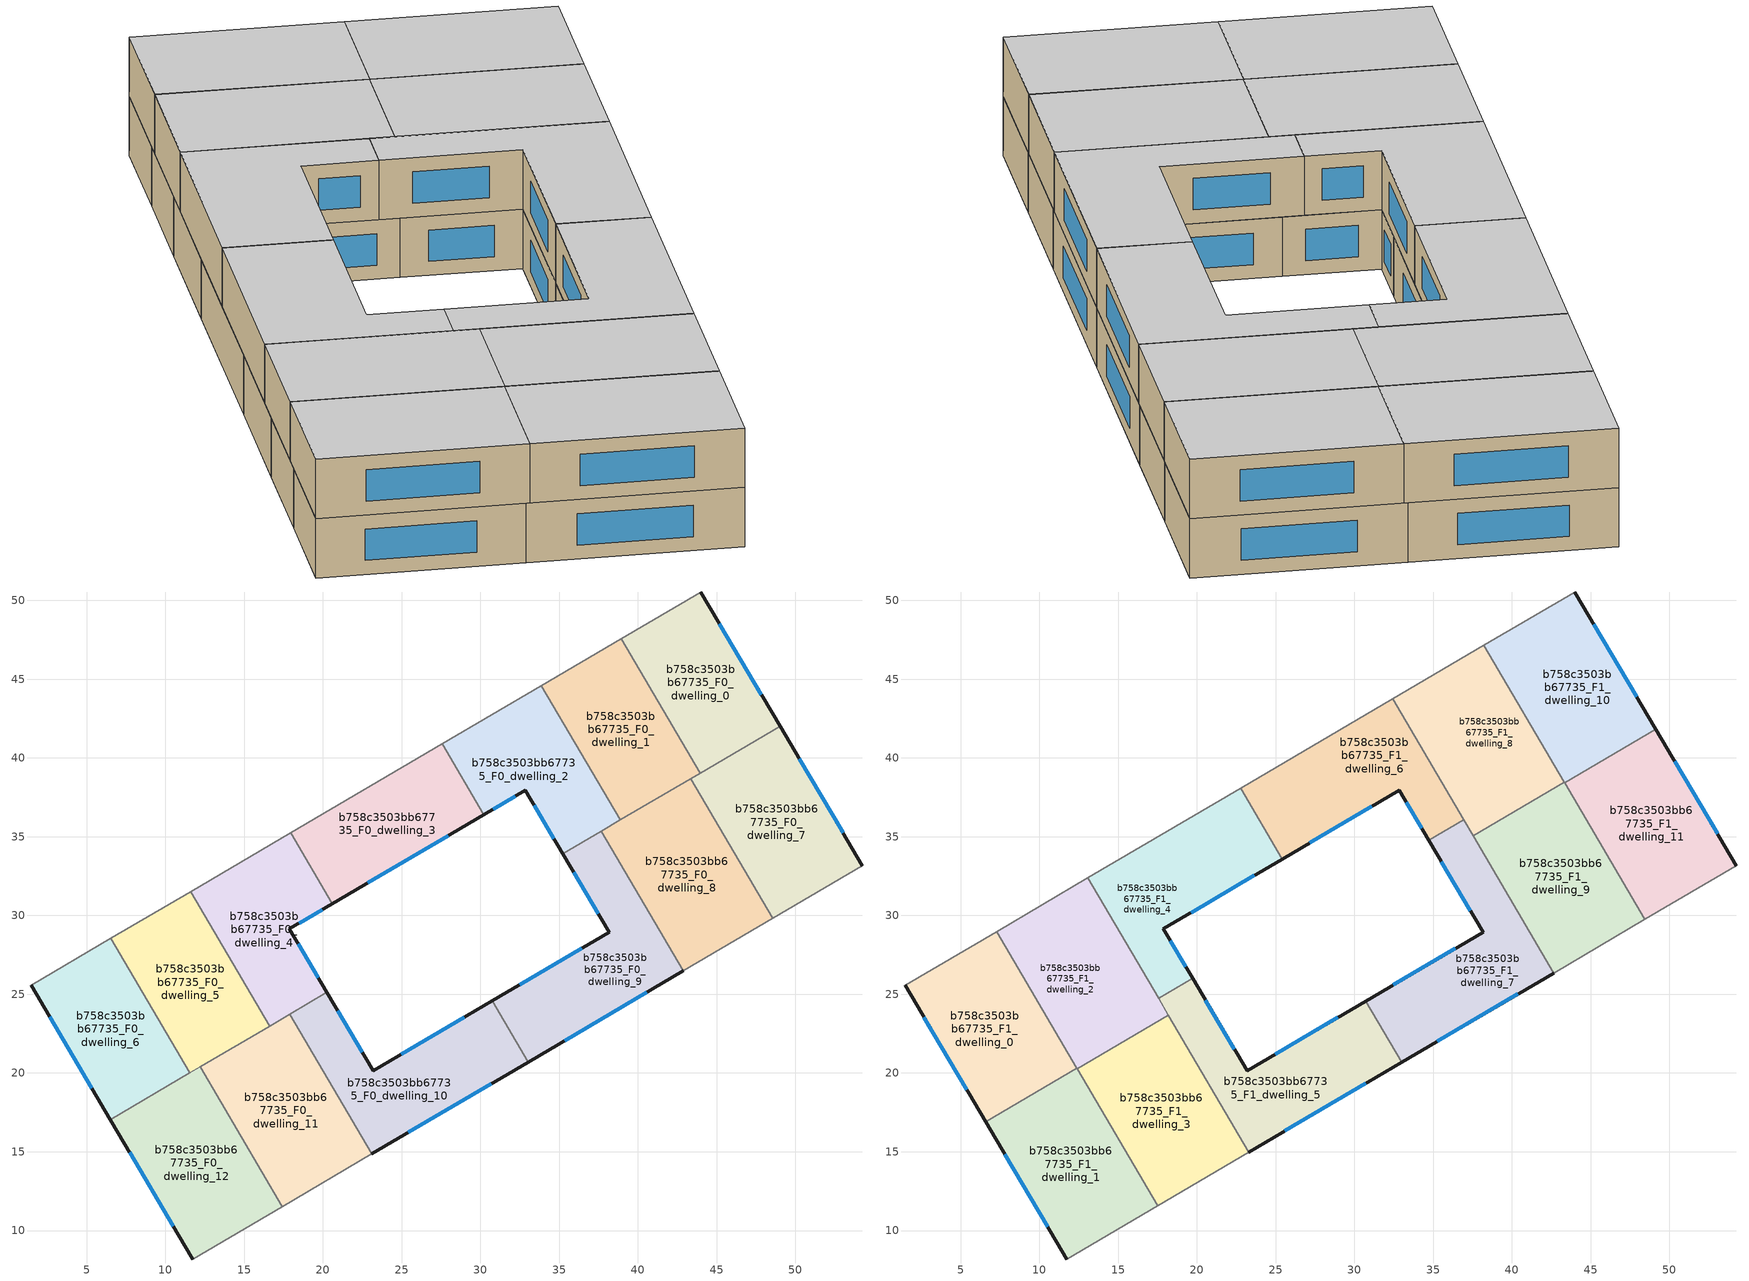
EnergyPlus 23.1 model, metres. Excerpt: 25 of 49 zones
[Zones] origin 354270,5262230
b758c3503bb67735_F0_dwelling_0
 floor ground (EU_floor_Construction): 43.98,50.54 49.02,42.02 43.95,39.04 38.94,47.57 z0
 wall outside (EU_wall_Construction): 49.02,42.02 43.98,50.54 z0:3
 wall to b758c3503bb67735_F0_dwelling_1 (EU_wall_Construction): 38.94,47.57 43.95,39.04 z0:3
 wall adiabatic (EU_wall_Construction): 43.98,50.54 38.94,47.57 z0:3
 wall to b758c3503bb67735_F0_dwelling_7 (EU_wall_Construction): 43.95,39.04 49.02,42.02 z0:3
 window (EU_Window_Construction): 47.84,44.02 45.17,48.53 z0.7:2.3
 ceiling adiabatic (EU_roof_Construction): 49.02,42.02 43.98,50.54 38.94,47.57 43.95,39.04 z3
b758c3503bb67735_F0_dwelling_1
 floor ground (EU_floor_Construction): 38.94,47.57 43.95,39.04 38.89,36.06 33.88,44.6 z0
 wall to b758c3503bb67735_F0_dwelling_2 (EU_wall_Construction): 33.88,44.6 38.89,36.06 z0:3
 wall adiabatic (EU_wall_Construction): 38.94,47.57 33.88,44.6 z0:3
 wall to b758c3503bb67735_F0_dwelling_8 (EU_wall_Construction): 38.89,36.06 43.35,38.68 z0:3
 wall to b758c3503bb67735_F0_dwelling_7 (EU_wall_Construction): 43.35,38.69 43.95,39.04 z0:3
b758c3503bb67735_F0_dwelling_10
 floor ground (EU_floor_Construction): 30.75,24.58 33.03,20.7 23.09,14.86 17.89,23.73 20.25,25.12 23.2,20.14 z0
 wall outside (EU_wall_Construction): 23.09,14.86 33.03,20.7 / 30.75,24.58 23.2,20.14 20.25,25.12 z0:3
 wall to b758c3503bb67735_F0_dwelling_9 (EU_wall_Construction): 33.03,20.7 30.75,24.58 z0:3
 wall to b758c3503bb67735_F0_dwelling_11 (EU_wall_Construction): 17.89,23.73 23.09,14.86 z0:3
 wall to b758c3503bb67735_F0_dwelling_4 (EU_wall_Construction): 20.25,25.12 17.89,23.73 z0:3
 window (EU_Window_Construction): 25.42,16.23 30.69,19.33 / 22.51,21.31 20.94,23.95 / 28.97,23.54 24.97,21.18 z0.7:2.3
b758c3503bb67735_F0_dwelling_11
 floor ground (EU_floor_Construction): 17.89,23.73 23.09,14.86 17.41,11.52 12.2,20.39 z0
 wall to b758c3503bb67735_F0_dwelling_12 (EU_wall_Construction): 12.2,20.39 17.41,11.52 z0:3
 wall adiabatic (EU_wall_Construction): 17.41,11.52 23.09,14.86 z0:3
 wall to b758c3503bb67735_F0_dwelling_5 (EU_wall_Construction): 16.62,22.98 12.2,20.39 z0:3
 wall to b758c3503bb67735_F0_dwelling_4 (EU_wall_Construction): 17.88,23.73 16.62,22.98 z0:3
b758c3503bb67735_F0_dwelling_12
 floor ground (EU_floor_Construction): 12.2,20.39 17.41,11.52 11.74,8.19 6.51,17.04 z0
 wall outside (EU_wall_Construction): 6.51,17.04 11.74,8.19 z0:3
 wall adiabatic (EU_wall_Construction): 11.74,8.19 17.41,11.52 z0:3
 wall to b758c3503bb67735_F0_dwelling_6 (EU_wall_Construction): 11.55,20.01 6.51,17.04 z0:3
 wall to b758c3503bb67735_F0_dwelling_5 (EU_wall_Construction): 12.2,20.39 11.56,20.01 z0:3
 window (EU_Window_Construction): 7.73,14.96 10.51,10.27 z0.7:2.3
 ceiling adiabatic (EU_roof_Construction): 17.41,11.52 12.2,20.39 6.51,17.04 11.74,8.19 z3
b758c3503bb67735_F0_dwelling_2
 floor ground (EU_floor_Construction): 33.88,44.6 38.89,36.06 35.22,33.91 32.84,37.95 30.2,36.39 27.56,40.89 z0
 wall outside (EU_wall_Construction): 30.2,36.39 32.84,37.95 35.22,33.91 z0:3
 wall adiabatic (EU_wall_Construction): 33.88,44.6 27.56,40.89 z0:3
 wall to b758c3503bb67735_F0_dwelling_3 (EU_wall_Construction): 27.56,40.89 30.2,36.39 z0:3
 wall to b758c3503bb67735_F0_dwelling_9 (EU_wall_Construction): 35.22,33.91 37.67,35.35 z0:3
 wall to b758c3503bb67735_F0_dwelling_8 (EU_wall_Construction): 37.67,35.35 38.89,36.06 z0:3
 window (EU_Window_Construction): 33.4,37 34.67,34.86 / 30.82,36.76 32.22,37.58 z0.7:2.3
b758c3503bb67735_F0_dwelling_3
 floor ground (EU_floor_Construction): 27.56,40.89 30.2,36.39 20.59,30.75 17.95,35.24 z0
 wall outside (EU_wall_Construction): 20.59,30.75 30.2,36.39 z0:3
 wall to b758c3503bb67735_F0_dwelling_4 (EU_wall_Construction): 17.95,35.24 20.59,30.75 z0:3
 wall adiabatic (EU_wall_Construction): 27.56,40.89 17.95,35.24 z0:3
 window (EU_Window_Construction): 22.85,32.07 27.94,35.07 z0.7:2.3
b758c3503bb67735_F0_dwelling_4
 floor ground (EU_floor_Construction): 17.95,35.24 20.59,30.75 17.87,29.14 20.25,25.12 16.62,22.98 11.6,31.51 z0
 wall outside (EU_wall_Construction): 20.25,25.12 17.87,29.14 20.59,30.75 z0:3
 wall to b758c3503bb67735_F0_dwelling_5 (EU_wall_Construction): 11.6,31.51 16.62,22.98 z0:3
 wall adiabatic (EU_wall_Construction): 17.95,35.24 11.6,31.51 z0:3
 window (EU_Window_Construction): 19.69,26.06 18.43,28.2 / 18.51,29.52 19.95,30.37 z0.7:2.3
b758c3503bb67735_F0_dwelling_5
 floor ground (EU_floor_Construction): 11.6,31.51 16.62,22.98 11.55,20.01 6.54,28.54 z0
 wall to b758c3503bb67735_F0_dwelling_6 (EU_wall_Construction): 6.54,28.54 11.55,20.01 z0:3
 wall adiabatic (EU_wall_Construction): 11.6,31.51 6.54,28.54 z0:3
b758c3503bb67735_F0_dwelling_6
 floor ground (EU_floor_Construction): 6.54,28.54 11.55,20.01 6.51,17.04 1.47,25.56 z0
 wall outside (EU_wall_Construction): 1.47,25.56 6.51,17.04 z0:3
 wall adiabatic (EU_wall_Construction): 6.54,28.54 1.47,25.56 z0:3
 window (EU_Window_Construction): 2.65,23.56 5.32,19.04 z0.7:2.3
b758c3503bb67735_F0_dwelling_7
 floor ground (EU_floor_Construction): 49.02,42.02 54.25,33.17 48.56,29.82 43.35,38.68 z0
 wall outside (EU_wall_Construction): 54.25,33.17 49.02,42.02 z0:3
 wall to b758c3503bb67735_F0_dwelling_8 (EU_wall_Construction): 43.35,38.68 48.56,29.82 z0:3
 wall adiabatic (EU_wall_Construction): 48.56,29.82 54.25,33.17 z0:3
 window (EU_Window_Construction): 53.02,35.24 50.25,39.94 z0.7:2.3
b758c3503bb67735_F0_dwelling_8
 floor ground (EU_floor_Construction): 43.35,38.68 48.56,29.82 42.88,26.48 37.67,35.35 z0
 wall to b758c3503bb67735_F0_dwelling_9 (EU_wall_Construction): 37.67,35.35 42.88,26.48 z0:3
 wall adiabatic (EU_wall_Construction): 42.88,26.48 48.56,29.82 z0:3
 ceiling adiabatic (EU_roof_Construction): 43.46,38.5 43.35,38.68 43.23,38.61 43.34,38.43 z3
b758c3503bb67735_F0_dwelling_9
 floor ground (EU_floor_Construction): 37.67,35.35 42.88,26.48 33.03,20.7 30.75,24.58 38.16,28.94 35.22,33.91 z0
 wall outside (EU_wall_Construction): 33.03,20.7 42.88,26.48 / 35.22,33.91 38.16,28.94 30.75,24.58 z0:3
 window (EU_Window_Construction): 35.34,22.05 40.56,25.12 / 36.42,27.92 32.49,25.6 / 35.92,32.75 37.47,30.11 z0.7:2.3
b758c3503bb67735_F1_dwelling_0
 floor to b758c3503bb67735_F0_dwelling_6 (EU_floor_Construction): 6.54,28.54 11.55,20.01 6.51,17.04 1.47,25.56 z3
 floor to b758c3503bb67735_F0_dwelling_5 (EU_floor_Construction): 7.29,28.98 12.3,20.44 11.55,20.01 6.54,28.54 z3
 floor adiabatic (EU_floor_Construction): 12.2,20.39 12.29,20.24 6.59,16.89 6.51,17.04 z3
 floor to b758c3503bb67735_F0_dwelling_11 (EU_floor_Construction): 12.3,20.44 12.39,20.3 12.29,20.24 12.2,20.39 z3
 wall outside (EU_wall_Construction): 1.47,25.56 6.59,16.89 z3:6
 wall to b758c3503bb67735_F1_dwelling_1 (EU_wall_Construction): 6.59,16.89 12.39,20.3 z3:6
 wall adiabatic (EU_wall_Construction): 7.29,28.98 1.47,25.56 z3:6
 wall to b758c3503bb67735_F1_dwelling_2 (EU_wall_Construction): 12.39,20.3 7.29,28.98 z3:6
 window (EU_Window_Construction): 2.67,23.53 5.39,18.93 z3.7:5.3
 ceiling to b758c3503bb67735_F2_dwelling_0 (EU_floor_Construction): 12.39,20.3 7.29,28.98 1.47,25.56 6.59,16.89 z6
b758c3503bb67735_F1_dwelling_1
 floor adiabatic (EU_floor_Construction): 12.29,20.24 17.41,11.52 11.74,8.19 6.59,16.89 z3
 floor to b758c3503bb67735_F0_dwelling_11 (EU_floor_Construction): 12.39,20.3 17.51,11.58 17.41,11.52 12.29,20.24 z3
 wall outside (EU_wall_Construction): 6.59,16.89 11.74,8.19 z3:6
 wall adiabatic (EU_wall_Construction): 11.74,8.19 17.51,11.58 z3:6
 wall to b758c3503bb67735_F1_dwelling_3 (EU_wall_Construction): 17.51,11.58 12.4,20.28 z3:6
 wall to b758c3503bb67735_F1_dwelling_2 (EU_wall_Construction): 12.4,20.28 12.39,20.3 z3:6
 window (EU_Window_Construction): 7.8,14.85 10.53,10.24 z3.7:5.3
 ceiling to b758c3503bb67735_F2_dwelling_1 (EU_floor_Construction): 17.51,11.58 12.39,20.3 6.59,16.89 11.74,8.19 z6
b758c3503bb67735_F1_dwelling_10
 floor to b758c3503bb67735_F0_dwelling_1 (EU_floor_Construction): 38.94,47.57 43.95,39.04 43.23,38.61 38.22,47.15 z3
 floor to b758c3503bb67735_F0_dwelling_7 (EU_floor_Construction): 49.02,42.02 49.13,41.83 43.46,38.5 43.35,38.68 z3
 floor adiabatic (EU_floor_Construction): 43.98,50.54 49.02,42.02 43.35,38.68 43.46,38.5 43.34,38.43 43.23,38.61 43.95,39.04 38.94,47.57 z3
 wall outside (EU_wall_Construction): 49.13,41.83 43.98,50.54 z3:6
 wall adiabatic (EU_wall_Construction): 43.98,50.54 38.22,47.15 z3:6
 wall to b758c3503bb67735_F1_dwelling_11 (EU_wall_Construction): 43.34,38.43 49.13,41.83 z3:6
 wall to b758c3503bb67735_F1_dwelling_8 (EU_wall_Construction): 38.22,47.15 43.33,38.45 z3:6
 wall to b758c3503bb67735_F1_dwelling_9 (EU_wall_Construction): 43.33,38.45 43.34,38.43 z3:6
 window (EU_Window_Construction): 47.92,43.88 45.19,48.49 z3.7:5.3
 ceiling to b758c3503bb67735_F2_dwelling_10 (EU_floor_Construction): 49.13,41.83 43.98,50.54 38.22,47.15 43.34,38.43 z6
b758c3503bb67735_F1_dwelling_11
 floor to b758c3503bb67735_F0_dwelling_7 (EU_floor_Construction): 49.13,41.83 54.25,33.17 48.56,29.82 43.46,38.5 z3
 floor to b758c3503bb67735_F0_dwelling_8 (EU_floor_Construction): 43.46,38.5 48.56,29.82 48.44,29.75 43.34,38.43 z3
 wall outside (EU_wall_Construction): 54.25,33.17 49.13,41.83 z3:6
 wall adiabatic (EU_wall_Construction): 48.44,29.75 54.25,33.17 z3:6
 wall to b758c3503bb67735_F1_dwelling_9 (EU_wall_Construction): 43.34,38.43 48.44,29.75 z3:6
 window (EU_Window_Construction): 53.05,35.2 50.33,39.8 z3.7:5.3
 ceiling to b758c3503bb67735_F2_dwelling_11 (EU_floor_Construction): 54.25,33.17 49.13,41.83 43.34,38.43 48.44,29.75 z6
b758c3503bb67735_F1_dwelling_2
 floor to b758c3503bb67735_F0_dwelling_5 (EU_floor_Construction): 11.6,31.51 16.62,22.98 12.3,20.44 7.29,28.98 z3
 floor to b758c3503bb67735_F0_dwelling_11 (EU_floor_Construction): 17.89,23.73 17.98,23.56 12.4,20.28 12.3,20.44 z3
 floor to b758c3503bb67735_F0_dwelling_10 (EU_floor_Construction): 18.09,23.85 18.19,23.68 17.98,23.56 17.89,23.73 z3
 floor to b758c3503bb67735_F0_dwelling_4 (EU_floor_Construction): 13.08,32.38 18.09,23.85 16.62,22.98 11.6,31.51 z3
 wall to b758c3503bb67735_F1_dwelling_3 (EU_wall_Construction): 12.4,20.28 18.19,23.68 z3:6
 wall adiabatic (EU_wall_Construction): 13.08,32.38 7.29,28.98 z3:6
 wall to b758c3503bb67735_F1_dwelling_4 (EU_wall_Construction): 17.57,24.74 13.08,32.38 z3:6
 wall to b758c3503bb67735_F1_dwelling_5 (EU_wall_Construction): 18.19,23.68 17.57,24.74 z3:6
 ceiling to b758c3503bb67735_F2_dwelling_2 (EU_floor_Construction): 18.19,23.68 13.08,32.38 7.29,28.98 12.4,20.28 z6
b758c3503bb67735_F1_dwelling_3
 floor to b758c3503bb67735_F0_dwelling_11 (EU_floor_Construction): 17.98,23.56 23.09,14.86 17.51,11.58 12.4,20.28 z3
 floor to b758c3503bb67735_F0_dwelling_10 (EU_floor_Construction): 18.19,23.68 23.3,14.98 23.09,14.86 17.98,23.56 z3
 wall adiabatic (EU_wall_Construction): 17.51,11.58 23.3,14.98 z3:6
 wall to b758c3503bb67735_F1_dwelling_5 (EU_wall_Construction): 23.3,14.98 18.19,23.68 z3:6
 ceiling to b758c3503bb67735_F2_dwelling_3 (EU_floor_Construction): 23.3,14.98 18.19,23.68 12.4,20.28 17.51,11.58 z6
b758c3503bb67735_F1_dwelling_4
 floor to b758c3503bb67735_F0_dwelling_3 (EU_floor_Construction): 22.78,38.08 25.42,33.58 20.59,30.75 17.95,35.24 z3
 floor to b758c3503bb67735_F0_dwelling_4 (EU_floor_Construction): 17.95,35.24 20.59,30.75 17.87,29.14 19.72,26.01 17.57,24.74 13.08,32.38 z3
 wall outside (EU_wall_Construction): 19.72,26.01 17.87,29.14 25.42,33.58 z3:6
 wall to b758c3503bb67735_F1_dwelling_5 (EU_wall_Construction): 17.57,24.74 19.72,26.01 z3:6
 wall adiabatic (EU_wall_Construction): 22.78,38.08 13.08,32.38 z3:6
 wall to b758c3503bb67735_F1_dwelling_6 (EU_wall_Construction): 25.42,33.58 22.78,38.08 z3:6
 window (EU_Window_Construction): 19.64,30.19 23.65,32.54 / 19.29,26.74 18.3,28.41 z3.7:5.3
 ceiling to b758c3503bb67735_F2_dwelling_4 (EU_floor_Construction): 19.72,26.01 17.87,29.14 25.42,33.58 22.78,38.08 13.08,32.38 17.57,24.74 z6
b758c3503bb67735_F1_dwelling_5
 floor to b758c3503bb67735_F0_dwelling_10 (EU_floor_Construction): 30.72,24.56 33,20.68 23.3,14.98 18.09,23.85 20.25,25.12 23.2,20.14 z3
 floor to b758c3503bb67735_F0_dwelling_4 (EU_floor_Construction): 19.72,26.01 20.25,25.12 18.09,23.85 17.57,24.74 z3
 wall outside (EU_wall_Construction): 30.72,24.56 23.2,20.14 19.72,26.01 / 23.3,14.98 33,20.68 z3:6
 wall to b758c3503bb67735_F1_dwelling_7 (EU_wall_Construction): 33,20.68 30.72,24.56 z3:6
 window (EU_Window_Construction): 28.95,23.52 24.96,21.18 / 25.58,16.32 30.72,19.34 / 22.38,21.52 20.54,24.63 z3.7:5.3
 ceiling to b758c3503bb67735_F2_dwelling_5 (EU_floor_Construction): 33,20.68 30.72,24.56 23.2,20.14 19.72,26.01 17.57,24.74 23.3,14.98 z6
b758c3503bb67735_F1_dwelling_6
 floor to b758c3503bb67735_F0_dwelling_2 (EU_floor_Construction): 32.43,43.74 36.93,36.08 34.71,34.78 32.84,37.95 30.2,36.39 27.56,40.89 z3
 floor to b758c3503bb67735_F0_dwelling_3 (EU_floor_Construction): 27.56,40.89 30.2,36.39 25.42,33.58 22.78,38.08 z3
 wall outside (EU_wall_Construction): 25.42,33.58 32.84,37.95 34.71,34.78 z3:6
 wall adiabatic (EU_wall_Construction): 32.43,43.75 22.78,38.08 z3:6
 wall to b758c3503bb67735_F1_dwelling_7 (EU_wall_Construction): 34.71,34.78 36.93,36.08 z3:6
 wall to b758c3503bb67735_F1_dwelling_8 (EU_wall_Construction): 36.93,36.08 32.43,43.75 z3:6
 window (EU_Window_Construction): 33.28,37.2 34.27,35.52 / 27.16,34.61 31.1,36.92 z3.7:5.3
 ceiling to b758c3503bb67735_F2_dwelling_6 (EU_floor_Construction): 36.93,36.08 32.43,43.75 22.78,38.08 25.42,33.58 32.84,37.95 34.71,34.78 z6
b758c3503bb67735_F1_dwelling_7
 floor to b758c3503bb67735_F0_dwelling_9 (EU_floor_Construction): 37.44,35.21 42.65,26.35 33.03,20.7 30.75,24.58 38.16,28.94 35.23,33.91 z3
 floor to b758c3503bb67735_F0_dwelling_10 (EU_floor_Construction): 30.75,24.58 33.03,20.7 33,20.68 30.72,24.56 z3
 floor to b758c3503bb67735_F0_dwelling_2 (EU_floor_Construction): 36.93,36.08 37.44,35.21 35.23,33.91 34.71,34.78 z3
 wall outside (EU_wall_Construction): 33,20.68 42.65,26.35 / 34.71,34.78 38.16,28.94 30.72,24.56 z3:6
 wall to b758c3503bb67735_F1_dwelling_9 (EU_wall_Construction): 42.65,26.35 37.54,35.05 z3:6
 wall to b758c3503bb67735_F1_dwelling_8 (EU_wall_Construction): 37.53,35.05 36.93,36.08 z3:6
 window (EU_Window_Construction): 35.26,22.01 40.38,25.02 / 36.42,27.91 32.47,25.59 / 35.52,33.41 37.35,30.31 z3.7:5.3
 ceiling to b758c3503bb67735_F2_dwelling_7 (EU_floor_Construction): 42.65,26.35 36.93,36.08 34.71,34.78 38.16,28.94 30.72,24.56 33,20.68 z6
b758c3503bb67735_F1_dwelling_8
 floor to b758c3503bb67735_F0_dwelling_1 (EU_floor_Construction): 38.22,47.15 43.23,38.61 38.89,36.06 33.88,44.6 z3
 floor to b758c3503bb67735_F0_dwelling_2 (EU_floor_Construction): 33.88,44.6 38.89,36.06 37.44,35.21 32.43,43.74 z3
 floor to b758c3503bb67735_F0_dwelling_8 (EU_floor_Construction): 43.23,38.61 43.33,38.45 37.77,35.18 37.67,35.35 z3
 floor to b758c3503bb67735_F0_dwelling_9 (EU_floor_Construction): 37.67,35.35 37.77,35.18 37.54,35.05 37.44,35.21 z3
 wall to b758c3503bb67735_F1_dwelling_9 (EU_wall_Construction): 37.53,35.05 43.33,38.45 z3:6
 wall adiabatic (EU_wall_Construction): 38.22,47.15 32.43,43.75 z3:6
 ceiling to b758c3503bb67735_F2_dwelling_8 (EU_floor_Construction): 43.33,38.45 38.22,47.15 32.43,43.75 37.53,35.05 z6
b758c3503bb67735_F1_dwelling_9
 floor to b758c3503bb67735_F0_dwelling_8 (EU_floor_Construction): 43.33,38.45 48.44,29.75 42.87,26.48 37.77,35.18 z3
 floor to b758c3503bb67735_F0_dwelling_9 (EU_floor_Construction): 37.77,35.18 42.87,26.48 42.65,26.35 37.54,35.05 z3
 wall adiabatic (EU_wall_Construction): 42.65,26.35 48.44,29.75 z3:6
 ceiling to b758c3503bb67735_F2_dwelling_9 (EU_floor_Construction): 48.44,29.75 43.33,38.45 37.53,35.05 42.65,26.35 z6
[Building]
EU S2 Campaign: North Axis=0; Terrain=City; Solar Distribution=FullExterior
[Site:Location]
Budapest.Ferenc.Liszt.Intl.AP: Latitude=47.437; Longitude=19.256; Time Zone=1; Elevation=185
[SizingPeriod:WeatherFileDays]
AnnualSizingPeriod: Begin Month=1; Begin Day of Month=1; End Month=12; End Day of Month=31; Day of Week for Start Day=Monday; Use Weather File Daylight Saving Period=No; Use Weather File Rain and Snow Indicators=No
[MATERIAL]
EU_InternalMass_Material: Roughness=MediumRough; Thickness=0.1; Conductivity=1; Density=1800; Specific Heat=900; Thermal Absorptance=0.9; Solar Absorptance=0.7; Visible Absorptance=0.7
[MATERIAL:NOMASS] Roughness=MediumRough; Thermal Absorptance=0.9; Solar Absorptance=0.7; Visible Absorptance=0.7
Name | Thermal Resistance
EU_wall_NoMass | 0.832559
EU_roof_NoMass | 1.39638
EU_floor_NoMass | 0.872794
[WINDOWMATERIAL:SIMPLEGLAZINGSYSTEM]
EU_Window_SimpleGlazing: UFactor=2.79869; Solar Heat Gain Coefficient=0.75; Visible Transmittance=0.75
[CONSTRUCTION]
EU_wall_Construction: EU_wall_NoMass
EU_roof_Construction: EU_roof_NoMass
EU_floor_Construction: EU_floor_NoMass
EU_Window_Construction: EU_Window_SimpleGlazing
EU_InternalMass_Construction: EU_InternalMass_Material
[ZONE] Type=1; Multiplier=1; Ceiling Height=autocalculate; Floor Area=autocalculate; Part of Total Floor Area=Yes
Name | Volume
b758c3503bb67735_F0_dwelling_0; b758c3503bb67735_F0_dwelling_1; b758c3503bb67735_F0_dwelling_3 | 174.259
b758c3503bb67735_F1_dwelling_0; b758c3503bb67735_F0_dwelling_10; b758c3503bb67735_F1_dwelling_10; b758c3503bb67735_F1_dwelling_11; b758c3503bb67735_F0_dwelling_12; b758c3503bb67735_F0_dwelling_7 | 203.293
b758c3503bb67735_F1_dwelling_1 | 203.285
b758c3503bb67735_F0_dwelling_11; b758c3503bb67735_F1_dwelling_6 | 203.282
b758c3503bb67735_F0_dwelling_2 | 174.264
b758c3503bb67735_F1_dwelling_2 | 203.307
b758c3503bb67735_F1_dwelling_3; b758c3503bb67735_F1_dwelling_9 | 203.306
b758c3503bb67735_F0_dwelling_4 | 174.235
b758c3503bb67735_F1_dwelling_4 | 203.283
b758c3503bb67735_F0_dwelling_5 | 174.284
b758c3503bb67735_F1_dwelling_5 | 203.289
b758c3503bb67735_F0_dwelling_6 | 174.244
b758c3503bb67735_F1_dwelling_7 | 203.268
b758c3503bb67735_F0_dwelling_8 | 203.274
b758c3503bb67735_F1_dwelling_8 | 203.288
b758c3503bb67735_F0_dwelling_9 | 203.305
[INTERNALMASS] Construction=EU_InternalMass_Construction
Name | Zone or ZoneList | Surface Area
b758c3503bb67735_F0_dwelling_0_EU_InternalMass | b758c3503bb67735_F0_dwelling_0 | 58.0864
b758c3503bb67735_F0_dwelling_1_EU_InternalMass | b758c3503bb67735_F0_dwelling_1 | 58.0862
b758c3503bb67735_F0_dwelling_2_EU_InternalMass | b758c3503bb67735_F0_dwelling_2 | 58.088
b758c3503bb67735_F0_dwelling_3_EU_InternalMass | b758c3503bb67735_F0_dwelling_3 | 58.0863
b758c3503bb67735_F0_dwelling_4_EU_InternalMass | b758c3503bb67735_F0_dwelling_4 | 58.0784
b758c3503bb67735_F0_dwelling_5_EU_InternalMass | b758c3503bb67735_F0_dwelling_5 | 58.0947
b758c3503bb67735_F0_dwelling_6_EU_InternalMass | b758c3503bb67735_F0_dwelling_6 | 58.0814
b758c3503bb67735_F0_dwelling_7_EU_InternalMass | b758c3503bb67735_F0_dwelling_7 | 67.7644
b758c3503bb67735_F0_dwelling_8_EU_InternalMass | b758c3503bb67735_F0_dwelling_8 | 67.758
b758c3503bb67735_F0_dwelling_9_EU_InternalMass | b758c3503bb67735_F0_dwelling_9 | 67.7682
b758c3503bb67735_F0_dwelling_10_EU_InternalMass | b758c3503bb67735_F0_dwelling_10 | 67.7645
b758c3503bb67735_F0_dwelling_11_EU_InternalMass | b758c3503bb67735_F0_dwelling_11 | 67.7608
b758c3503bb67735_F0_dwelling_12_EU_InternalMass | b758c3503bb67735_F0_dwelling_12 | 67.7644
b758c3503bb67735_F1_dwelling_0_EU_InternalMass | b758c3503bb67735_F1_dwelling_0 | 67.7643
b758c3503bb67735_F1_dwelling_1_EU_InternalMass | b758c3503bb67735_F1_dwelling_1 | 67.7616
b758c3503bb67735_F1_dwelling_2_EU_InternalMass | b758c3503bb67735_F1_dwelling_2 | 67.7688
b758c3503bb67735_F1_dwelling_3_EU_InternalMass | b758c3503bb67735_F1_dwelling_3 | 67.7688
b758c3503bb67735_F1_dwelling_4_EU_InternalMass | b758c3503bb67735_F1_dwelling_4 | 67.761
b758c3503bb67735_F1_dwelling_5_EU_InternalMass | b758c3503bb67735_F1_dwelling_5 | 67.7631
b758c3503bb67735_F1_dwelling_6_EU_InternalMass | b758c3503bb67735_F1_dwelling_6 | 67.7606
b758c3503bb67735_F1_dwelling_7_EU_InternalMass | b758c3503bb67735_F1_dwelling_7 | 67.7561
b758c3503bb67735_F1_dwelling_8_EU_InternalMass | b758c3503bb67735_F1_dwelling_8 | 67.7628
b758c3503bb67735_F1_dwelling_9_EU_InternalMass | b758c3503bb67735_F1_dwelling_9 | 67.7688
b758c3503bb67735_F1_dwelling_10_EU_InternalMass | b758c3503bb67735_F1_dwelling_10 | 67.7643
b758c3503bb67735_F1_dwelling_11_EU_InternalMass | b758c3503bb67735_F1_dwelling_11 | 67.7647
[OTHEREQUIPMENT] Fuel Type=Electricity; Design Level Calculation Method=Watts/Area; Power per Zone Floor Area=1; Fraction Latent=0; Fraction Radiant=0; Fraction Lost=0; Carbon Dioxide Generation Rate=0; EndUse Subcategory=EU_Step8_InternalGains
Name | Zone or ZoneList or Space or SpaceList | Schedule
EU_Step8_InternalGain_b758c3503bb67735_F0_dwelling_0_f000 | b758c3503bb67735_F0_dwelling_0 | EU_Step8_GainSchedule_b758c3503bb67735_F0_dwelling_0_f000
EU_Step8_InternalGain_b758c3503bb67735_F0_dwelling_1_f000 | b758c3503bb67735_F0_dwelling_1 | EU_Step8_GainSchedule_b758c3503bb67735_F0_dwelling_1_f000
EU_Step8_InternalGain_b758c3503bb67735_F0_dwelling_2_f000 | b758c3503bb67735_F0_dwelling_2 | EU_Step8_GainSchedule_b758c3503bb67735_F0_dwelling_2_f000
EU_Step8_InternalGain_b758c3503bb67735_F0_dwelling_3_f000 | b758c3503bb67735_F0_dwelling_3 | EU_Step8_GainSchedule_b758c3503bb67735_F0_dwelling_3_f000
EU_Step8_InternalGain_b758c3503bb67735_F0_dwelling_4_f000 | b758c3503bb67735_F0_dwelling_4 | EU_Step8_GainSchedule_b758c3503bb67735_F0_dwelling_4_f000
EU_Step8_InternalGain_b758c3503bb67735_F0_dwelling_5_f000 | b758c3503bb67735_F0_dwelling_5 | EU_Step8_GainSchedule_b758c3503bb67735_F0_dwelling_5_f000
EU_Step8_InternalGain_b758c3503bb67735_F0_dwelling_6_f000 | b758c3503bb67735_F0_dwelling_6 | EU_Step8_GainSchedule_b758c3503bb67735_F0_dwelling_6_f000
EU_Step8_InternalGain_b758c3503bb67735_F0_dwelling_7_f000 | b758c3503bb67735_F0_dwelling_7 | EU_Step8_GainSchedule_b758c3503bb67735_F0_dwelling_7_f000
EU_Step8_InternalGain_b758c3503bb67735_F0_dwelling_8_f000 | b758c3503bb67735_F0_dwelling_8 | EU_Step8_GainSchedule_b758c3503bb67735_F0_dwelling_8_f000
EU_Step8_InternalGain_b758c3503bb67735_F0_dwelling_9_f000 | b758c3503bb67735_F0_dwelling_9 | EU_Step8_GainSchedule_b758c3503bb67735_F0_dwelling_9_f000
EU_Step8_InternalGain_b758c3503bb67735_F0_dwelling_10_f000 | b758c3503bb67735_F0_dwelling_10 | EU_Step8_GainSchedule_b758c3503bb67735_F0_dwelling_10_f000
EU_Step8_InternalGain_b758c3503bb67735_F0_dwelling_11_f000 | b758c3503bb67735_F0_dwelling_11 | EU_Step8_GainSchedule_b758c3503bb67735_F0_dwelling_11_f000
EU_Step8_InternalGain_b758c3503bb67735_F0_dwelling_12_f000 | b758c3503bb67735_F0_dwelling_12 | EU_Step8_GainSchedule_b758c3503bb67735_F0_dwelling_12_f000
EU_Step8_InternalGain_b758c3503bb67735_F1_dwelling_0_f000 | b758c3503bb67735_F1_dwelling_0 | EU_Step8_GainSchedule_b758c3503bb67735_F1_dwelling_0_f000
EU_Step8_InternalGain_b758c3503bb67735_F1_dwelling_1_f000 | b758c3503bb67735_F1_dwelling_1 | EU_Step8_GainSchedule_b758c3503bb67735_F1_dwelling_1_f000
EU_Step8_InternalGain_b758c3503bb67735_F1_dwelling_2_f000 | b758c3503bb67735_F1_dwelling_2 | EU_Step8_GainSchedule_b758c3503bb67735_F1_dwelling_2_f000
EU_Step8_InternalGain_b758c3503bb67735_F1_dwelling_3_f000 | b758c3503bb67735_F1_dwelling_3 | EU_Step8_GainSchedule_b758c3503bb67735_F1_dwelling_3_f000
EU_Step8_InternalGain_b758c3503bb67735_F1_dwelling_4_f000 | b758c3503bb67735_F1_dwelling_4 | EU_Step8_GainSchedule_b758c3503bb67735_F1_dwelling_4_f000
EU_Step8_InternalGain_b758c3503bb67735_F1_dwelling_5_f000 | b758c3503bb67735_F1_dwelling_5 | EU_Step8_GainSchedule_b758c3503bb67735_F1_dwelling_5_f000
EU_Step8_InternalGain_b758c3503bb67735_F1_dwelling_6_f000 | b758c3503bb67735_F1_dwelling_6 | EU_Step8_GainSchedule_b758c3503bb67735_F1_dwelling_6_f000
EU_Step8_InternalGain_b758c3503bb67735_F1_dwelling_7_f000 | b758c3503bb67735_F1_dwelling_7 | EU_Step8_GainSchedule_b758c3503bb67735_F1_dwelling_7_f000
EU_Step8_InternalGain_b758c3503bb67735_F1_dwelling_8_f000 | b758c3503bb67735_F1_dwelling_8 | EU_Step8_GainSchedule_b758c3503bb67735_F1_dwelling_8_f000
EU_Step8_InternalGain_b758c3503bb67735_F1_dwelling_9_f000 | b758c3503bb67735_F1_dwelling_9 | EU_Step8_GainSchedule_b758c3503bb67735_F1_dwelling_9_f000
EU_Step8_InternalGain_b758c3503bb67735_F1_dwelling_10_f000 | b758c3503bb67735_F1_dwelling_10 | EU_Step8_GainSchedule_b758c3503bb67735_F1_dwelling_10_f000
EU_Step8_InternalGain_b758c3503bb67735_F1_dwelling_11_f000 | b758c3503bb67735_F1_dwelling_11 | EU_Step8_GainSchedule_b758c3503bb67735_F1_dwelling_11_f000
[ZONEVENTILATION:DESIGNFLOWRATE] Schedule=EU_AlwaysOn; Design Flow Rate Calculation Method=AirChanges/Hour; Air Changes per Hour=0.475469; Ventilation Type=Natural; Fan Pressure Rise=0; Fan Total Efficiency=1; Constant Term Coefficient=1; Temperature Term Coefficient=0; Velocity Term Coefficient=0; Velocity Squared Term Coefficient=0; Minimum Indoor Temperature=-100; Maximum Indoor Temperature=100; Delta Temperature=-100; Minimum Outdoor Temperature=-100; Maximum Outdoor Temperature=100; Maximum Wind Speed=40
Name | Zone or ZoneList or Space or SpaceList
EU_ConstantAir_b758c3503bb67735_F0_dwelling_0 | b758c3503bb67735_F0_dwelling_0
EU_ConstantAir_b758c3503bb67735_F0_dwelling_1 | b758c3503bb67735_F0_dwelling_1
EU_ConstantAir_b758c3503bb67735_F0_dwelling_2 | b758c3503bb67735_F0_dwelling_2
EU_ConstantAir_b758c3503bb67735_F0_dwelling_3 | b758c3503bb67735_F0_dwelling_3
EU_ConstantAir_b758c3503bb67735_F0_dwelling_4 | b758c3503bb67735_F0_dwelling_4
EU_ConstantAir_b758c3503bb67735_F0_dwelling_5 | b758c3503bb67735_F0_dwelling_5
EU_ConstantAir_b758c3503bb67735_F0_dwelling_6 | b758c3503bb67735_F0_dwelling_6
EU_ConstantAir_b758c3503bb67735_F0_dwelling_7 | b758c3503bb67735_F0_dwelling_7
EU_ConstantAir_b758c3503bb67735_F0_dwelling_8 | b758c3503bb67735_F0_dwelling_8
EU_ConstantAir_b758c3503bb67735_F0_dwelling_9 | b758c3503bb67735_F0_dwelling_9
EU_ConstantAir_b758c3503bb67735_F0_dwelling_10 | b758c3503bb67735_F0_dwelling_10
EU_ConstantAir_b758c3503bb67735_F0_dwelling_11 | b758c3503bb67735_F0_dwelling_11
EU_ConstantAir_b758c3503bb67735_F0_dwelling_12 | b758c3503bb67735_F0_dwelling_12
EU_ConstantAir_b758c3503bb67735_F1_dwelling_0 | b758c3503bb67735_F1_dwelling_0
EU_ConstantAir_b758c3503bb67735_F1_dwelling_1 | b758c3503bb67735_F1_dwelling_1
EU_ConstantAir_b758c3503bb67735_F1_dwelling_2 | b758c3503bb67735_F1_dwelling_2
EU_ConstantAir_b758c3503bb67735_F1_dwelling_3 | b758c3503bb67735_F1_dwelling_3
EU_ConstantAir_b758c3503bb67735_F1_dwelling_4 | b758c3503bb67735_F1_dwelling_4
EU_ConstantAir_b758c3503bb67735_F1_dwelling_5 | b758c3503bb67735_F1_dwelling_5
EU_ConstantAir_b758c3503bb67735_F1_dwelling_6 | b758c3503bb67735_F1_dwelling_6
EU_ConstantAir_b758c3503bb67735_F1_dwelling_7 | b758c3503bb67735_F1_dwelling_7
EU_ConstantAir_b758c3503bb67735_F1_dwelling_8 | b758c3503bb67735_F1_dwelling_8
EU_ConstantAir_b758c3503bb67735_F1_dwelling_9 | b758c3503bb67735_F1_dwelling_9
EU_ConstantAir_b758c3503bb67735_F1_dwelling_10 | b758c3503bb67735_F1_dwelling_10
EU_ConstantAir_b758c3503bb67735_F1_dwelling_11 | b758c3503bb67735_F1_dwelling_11
[HVACTEMPLATE:THERMOSTAT] Constant Heating Setpoint=20; Constant Cooling Setpoint=50
EU_HeatOnly_b758c3503bb67735_F0_dwelling_0; EU_HeatOnly_b758c3503bb67735_F0_dwelling_1; EU_HeatOnly_b758c3503bb67735_F0_dwelling_2; EU_HeatOnly_b758c3503bb67735_F0_dwelling_3; EU_HeatOnly_b758c3503bb67735_F0_dwelling_4; EU_HeatOnly_b758c3503bb67735_F0_dwelling_5; EU_HeatOnly_b758c3503bb67735_F0_dwelling_6; EU_HeatOnly_b758c3503bb67735_F0_dwelling_7; EU_HeatOnly_b758c3503bb67735_F0_dwelling_8; EU_HeatOnly_b758c3503bb67735_F0_dwelling_9; EU_HeatOnly_b758c3503bb67735_F0_dwelling_10; EU_HeatOnly_b758c3503bb67735_F0_dwelling_11; EU_HeatOnly_b758c3503bb67735_F0_dwelling_12; EU_HeatOnly_b758c3503bb67735_F1_dwelling_0; EU_HeatOnly_b758c3503bb67735_F1_dwelling_1; EU_HeatOnly_b758c3503bb67735_F1_dwelling_2; EU_HeatOnly_b758c3503bb67735_F1_dwelling_3; EU_HeatOnly_b758c3503bb67735_F1_dwelling_4; EU_HeatOnly_b758c3503bb67735_F1_dwelling_5; EU_HeatOnly_b758c3503bb67735_F1_dwelling_6; EU_HeatOnly_b758c3503bb67735_F1_dwelling_7; EU_HeatOnly_b758c3503bb67735_F1_dwelling_8; EU_HeatOnly_b758c3503bb67735_F1_dwelling_9; EU_HeatOnly_b758c3503bb67735_F1_dwelling_10; EU_HeatOnly_b758c3503bb67735_F1_dwelling_11; EU_HeatOnly_b758c3503bb67735_F2_dwelling_0; EU_HeatOnly_b758c3503bb67735_F2_dwelling_1; EU_HeatOnly_b758c3503bb67735_F2_dwelling_2; EU_HeatOnly_b758c3503bb67735_F2_dwelling_3; EU_HeatOnly_b758c3503bb67735_F2_dwelling_4; EU_HeatOnly_b758c3503bb67735_F2_dwelling_5; EU_HeatOnly_b758c3503bb67735_F2_dwelling_6; EU_HeatOnly_b758c3503bb67735_F2_dwelling_7; EU_HeatOnly_b758c3503bb67735_F2_dwelling_8; EU_HeatOnly_b758c3503bb67735_F2_dwelling_9; EU_HeatOnly_b758c3503bb67735_F2_dwelling_10; EU_HeatOnly_b758c3503bb67735_F2_dwelling_11; EU_HeatOnly_b758c3503bb67735_F3_dwelling_0; EU_HeatOnly_b758c3503bb67735_F3_dwelling_1; EU_HeatOnly_b758c3503bb67735_F3_dwelling_2; EU_HeatOnly_b758c3503bb67735_F3_dwelling_3; EU_HeatOnly_b758c3503bb67735_F3_dwelling_4; EU_HeatOnly_b758c3503bb67735_F3_dwelling_5; EU_HeatOnly_b758c3503bb67735_F3_dwelling_6; EU_HeatOnly_b758c3503bb67735_F3_dwelling_7; EU_HeatOnly_b758c3503bb67735_F3_dwelling_8; EU_HeatOnly_b758c3503bb67735_F3_dwelling_9; EU_HeatOnly_b758c3503bb67735_F3_dwelling_10; EU_HeatOnly_b758c3503bb67735_F3_dwelling_11
[HVACTEMPLATE:ZONE:IDEALLOADSAIRSYSTEM] System Availability Schedule=EU_AlwaysOn; Maximum Heating Supply Air Temperature=50; Minimum Cooling Supply Air Temperature=13; Maximum Heating Supply Air Humidity Ratio=0.0156; Minimum Cooling Supply Air Humidity Ratio=0.0077; Heating Limit=NoLimit; Cooling Limit=NoLimit; Heating Availability Schedule=EU_AlwaysOn; Cooling Availability Schedule=EU_CoolingOff; Dehumidification Control Type=ConstantSensibleHeatRatio; Cooling Sensible Heat Ratio=0.7; Dehumidification Setpoint=60; Humidification Control Type=None; Humidification Setpoint=30; Outdoor Air Method=None; Outdoor Air Flow Rate per Person=0.00944; Outdoor Air Flow Rate per Zone Floor Area=0; Outdoor Air Flow Rate per Zone=0; Demand Controlled Ventilation Type=None; Outdoor Air Economizer Type=NoEconomizer; Heat Recovery Type=None; Sensible Heat Recovery Effectiveness=0.7; Latent Heat Recovery Effectiveness=0.65
Name | Template Thermostat
b758c3503bb67735_F0_dwelling_0 | EU_HeatOnly_b758c3503bb67735_F0_dwelling_0
b758c3503bb67735_F0_dwelling_1 | EU_HeatOnly_b758c3503bb67735_F0_dwelling_1
b758c3503bb67735_F0_dwelling_2 | EU_HeatOnly_b758c3503bb67735_F0_dwelling_2
b758c3503bb67735_F0_dwelling_3 | EU_HeatOnly_b758c3503bb67735_F0_dwelling_3
b758c3503bb67735_F0_dwelling_4 | EU_HeatOnly_b758c3503bb67735_F0_dwelling_4
b758c3503bb67735_F0_dwelling_5 | EU_HeatOnly_b758c3503bb67735_F0_dwelling_5
b758c3503bb67735_F0_dwelling_6 | EU_HeatOnly_b758c3503bb67735_F0_dwelling_6
b758c3503bb67735_F0_dwelling_7 | EU_HeatOnly_b758c3503bb67735_F0_dwelling_7
b758c3503bb67735_F0_dwelling_8 | EU_HeatOnly_b758c3503bb67735_F0_dwelling_8
b758c3503bb67735_F0_dwelling_9 | EU_HeatOnly_b758c3503bb67735_F0_dwelling_9
b758c3503bb67735_F0_dwelling_10 | EU_HeatOnly_b758c3503bb67735_F0_dwelling_10
b758c3503bb67735_F0_dwelling_11 | EU_HeatOnly_b758c3503bb67735_F0_dwelling_11
b758c3503bb67735_F0_dwelling_12 | EU_HeatOnly_b758c3503bb67735_F0_dwelling_12
b758c3503bb67735_F1_dwelling_0 | EU_HeatOnly_b758c3503bb67735_F1_dwelling_0
b758c3503bb67735_F1_dwelling_1 | EU_HeatOnly_b758c3503bb67735_F1_dwelling_1
b758c3503bb67735_F1_dwelling_2 | EU_HeatOnly_b758c3503bb67735_F1_dwelling_2
b758c3503bb67735_F1_dwelling_3 | EU_HeatOnly_b758c3503bb67735_F1_dwelling_3
b758c3503bb67735_F1_dwelling_4 | EU_HeatOnly_b758c3503bb67735_F1_dwelling_4
b758c3503bb67735_F1_dwelling_5 | EU_HeatOnly_b758c3503bb67735_F1_dwelling_5
b758c3503bb67735_F1_dwelling_6 | EU_HeatOnly_b758c3503bb67735_F1_dwelling_6
b758c3503bb67735_F1_dwelling_7 | EU_HeatOnly_b758c3503bb67735_F1_dwelling_7
b758c3503bb67735_F1_dwelling_8 | EU_HeatOnly_b758c3503bb67735_F1_dwelling_8
b758c3503bb67735_F1_dwelling_9 | EU_HeatOnly_b758c3503bb67735_F1_dwelling_9
b758c3503bb67735_F1_dwelling_10 | EU_HeatOnly_b758c3503bb67735_F1_dwelling_10
b758c3503bb67735_F1_dwelling_11 | EU_HeatOnly_b758c3503bb67735_F1_dwelling_11
[SIZING:ZONE] Zone Cooling Design Supply Air Temperature Input Method=SupplyAirTemperature; Zone Cooling Design Supply Air Temperature=13; Zone Heating Design Supply Air Temperature Input Method=SupplyAirTemperature; Zone Heating Design Supply Air Temperature=50; Zone Cooling Design Supply Air Humidity Ratio=0.008; Zone Heating Design Supply Air Humidity Ratio=0.008; Cooling Design Air Flow Method=DesignDay; Cooling Design Air Flow Rate=0; Cooling Minimum Air Flow per Zone Floor Area=0.000762; Cooling Minimum Air Flow=0; Cooling Minimum Air Flow Fraction=0.2; Heating Design Air Flow Method=DesignDay; Heating Design Air Flow Rate=0; Heating Maximum Air Flow per Zone Floor Area=0.002032; Heating Maximum Air Flow=0.141576; Heating Maximum Air Flow Fraction=0.3; Account for Dedicated Outdoor Air System=No; Dedicated Outdoor Air System Control Strategy=NeutralSupplyAir; Dedicated Outdoor Air Low Setpoint Temperature for Design=autosize; Dedicated Outdoor Air High Setpoint Temperature for Design=autosize; Zone Load Sizing Method=Sensible Load Only No Latent Load; Zone Latent Cooling Design Supply Air Humidity Ratio Input Method=HumidityRatioDifference; Zone Cooling Design Supply Air Humidity Ratio Difference=0.005; Zone Latent Heating Design Supply Air Humidity Ratio Input Method=HumidityRatioDifference; Zone Humidification Design Supply Air Humidity Ratio Difference=0.005
b758c3503bb67735_F0_dwelling_0; b758c3503bb67735_F0_dwelling_1; b758c3503bb67735_F0_dwelling_2; b758c3503bb67735_F0_dwelling_3; b758c3503bb67735_F0_dwelling_4; b758c3503bb67735_F0_dwelling_5; b758c3503bb67735_F0_dwelling_6; b758c3503bb67735_F0_dwelling_7; b758c3503bb67735_F0_dwelling_8; b758c3503bb67735_F0_dwelling_9; b758c3503bb67735_F0_dwelling_10; b758c3503bb67735_F0_dwelling_11; b758c3503bb67735_F0_dwelling_12; b758c3503bb67735_F1_dwelling_0; b758c3503bb67735_F1_dwelling_1; b758c3503bb67735_F1_dwelling_2; b758c3503bb67735_F1_dwelling_3; b758c3503bb67735_F1_dwelling_4; b758c3503bb67735_F1_dwelling_5; b758c3503bb67735_F1_dwelling_6; b758c3503bb67735_F1_dwelling_7; b758c3503bb67735_F1_dwelling_8; b758c3503bb67735_F1_dwelling_9; b758c3503bb67735_F1_dwelling_10; b758c3503bb67735_F1_dwelling_11
[SCHEDULE:CONSTANT]
Name | Hourly Value
EU_AlwaysOn | 1
EU_CoolingOff | 0
[SCHEDULE:FILE] Column Number=1; Rows to Skip at Top=0; Number of Hours of Data=8760; Column Separator=Comma; Interpolate to Timestep=No; Minutes per Item=60; Adjust Schedule for Daylight Savings=Yes
Name | File
EU_Step8_GainSchedule_b758c3503bb67735_F0_dwelling_0_f000 | ../../schedules/b758c3503bb67735/b758c3503bb67735_F0_dwelling_0_f000_gain.csv
EU_Step8_GainSchedule_b758c3503bb67735_F0_dwelling_1_f000 | ../../schedules/b758c3503bb67735/b758c3503bb67735_F0_dwelling_1_f000_gain.csv
EU_Step8_GainSchedule_b758c3503bb67735_F0_dwelling_2_f000 | ../../schedules/b758c3503bb67735/b758c3503bb67735_F0_dwelling_2_f000_gain.csv
EU_Step8_GainSchedule_b758c3503bb67735_F0_dwelling_3_f000 | ../../schedules/b758c3503bb67735/b758c3503bb67735_F0_dwelling_3_f000_gain.csv
EU_Step8_GainSchedule_b758c3503bb67735_F0_dwelling_4_f000 | ../../schedules/b758c3503bb67735/b758c3503bb67735_F0_dwelling_4_f000_gain.csv
EU_Step8_GainSchedule_b758c3503bb67735_F0_dwelling_5_f000 | ../../schedules/b758c3503bb67735/b758c3503bb67735_F0_dwelling_5_f000_gain.csv
EU_Step8_GainSchedule_b758c3503bb67735_F0_dwelling_6_f000 | ../../schedules/b758c3503bb67735/b758c3503bb67735_F0_dwelling_6_f000_gain.csv
EU_Step8_GainSchedule_b758c3503bb67735_F0_dwelling_7_f000 | ../../schedules/b758c3503bb67735/b758c3503bb67735_F0_dwelling_7_f000_gain.csv
EU_Step8_GainSchedule_b758c3503bb67735_F0_dwelling_8_f000 | ../../schedules/b758c3503bb67735/b758c3503bb67735_F0_dwelling_8_f000_gain.csv
EU_Step8_GainSchedule_b758c3503bb67735_F0_dwelling_9_f000 | ../../schedules/b758c3503bb67735/b758c3503bb67735_F0_dwelling_9_f000_gain.csv
EU_Step8_GainSchedule_b758c3503bb67735_F0_dwelling_10_f000 | ../../schedules/b758c3503bb67735/b758c3503bb67735_F0_dwelling_10_f000_gain.csv
EU_Step8_GainSchedule_b758c3503bb67735_F0_dwelling_11_f000 | ../../schedules/b758c3503bb67735/b758c3503bb67735_F0_dwelling_11_f000_gain.csv
EU_Step8_GainSchedule_b758c3503bb67735_F0_dwelling_12_f000 | ../../schedules/b758c3503bb67735/b758c3503bb67735_F0_dwelling_12_f000_gain.csv
EU_Step8_GainSchedule_b758c3503bb67735_F1_dwelling_0_f000 | ../../schedules/b758c3503bb67735/b758c3503bb67735_F1_dwelling_0_f000_gain.csv
EU_Step8_GainSchedule_b758c3503bb67735_F1_dwelling_1_f000 | ../../schedules/b758c3503bb67735/b758c3503bb67735_F1_dwelling_1_f000_gain.csv
EU_Step8_GainSchedule_b758c3503bb67735_F1_dwelling_2_f000 | ../../schedules/b758c3503bb67735/b758c3503bb67735_F1_dwelling_2_f000_gain.csv
EU_Step8_GainSchedule_b758c3503bb67735_F1_dwelling_3_f000 | ../../schedules/b758c3503bb67735/b758c3503bb67735_F1_dwelling_3_f000_gain.csv
EU_Step8_GainSchedule_b758c3503bb67735_F1_dwelling_4_f000 | ../../schedules/b758c3503bb67735/b758c3503bb67735_F1_dwelling_4_f000_gain.csv
EU_Step8_GainSchedule_b758c3503bb67735_F1_dwelling_5_f000 | ../../schedules/b758c3503bb67735/b758c3503bb67735_F1_dwelling_5_f000_gain.csv
EU_Step8_GainSchedule_b758c3503bb67735_F1_dwelling_6_f000 | ../../schedules/b758c3503bb67735/b758c3503bb67735_F1_dwelling_6_f000_gain.csv
EU_Step8_GainSchedule_b758c3503bb67735_F1_dwelling_7_f000 | ../../schedules/b758c3503bb67735/b758c3503bb67735_F1_dwelling_7_f000_gain.csv
EU_Step8_GainSchedule_b758c3503bb67735_F1_dwelling_8_f000 | ../../schedules/b758c3503bb67735/b758c3503bb67735_F1_dwelling_8_f000_gain.csv
EU_Step8_GainSchedule_b758c3503bb67735_F1_dwelling_9_f000 | ../../schedules/b758c3503bb67735/b758c3503bb67735_F1_dwelling_9_f000_gain.csv
EU_Step8_GainSchedule_b758c3503bb67735_F1_dwelling_10_f000 | ../../schedules/b758c3503bb67735/b758c3503bb67735_F1_dwelling_10_f000_gain.csv
EU_Step8_GainSchedule_b758c3503bb67735_F1_dwelling_11_f000 | ../../schedules/b758c3503bb67735/b758c3503bb67735_F1_dwelling_11_f000_gain.csv
